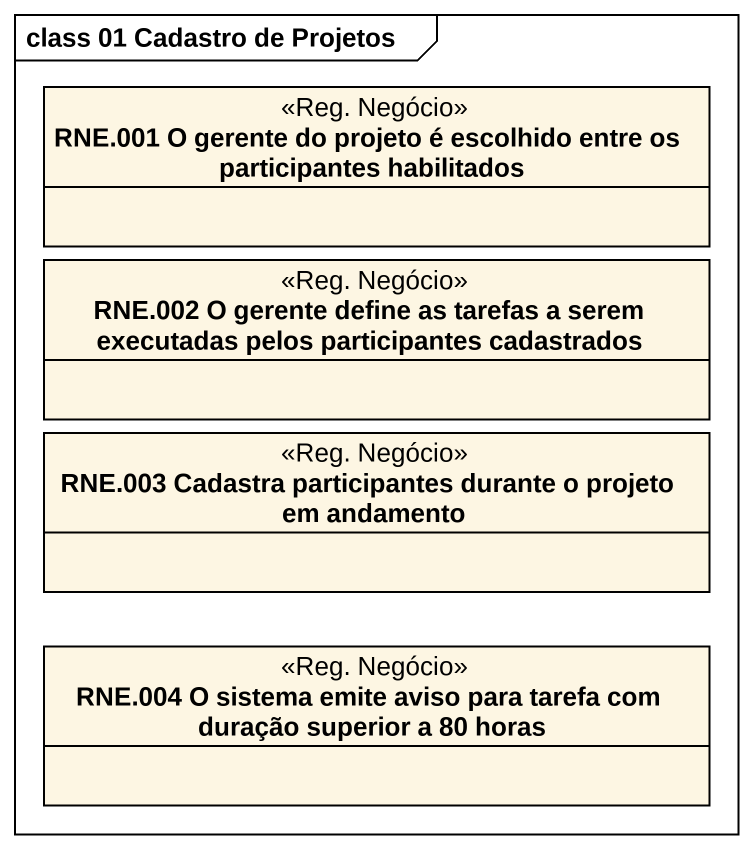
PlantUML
@startuml
mainframe class 01 Cadastro de Projetos
hide circle
hide empty members
class "RNE.001 O gerente do projeto é escolhido entre os participantes habilitados" as RNE_001_O_gerente_do <<Reg. Negócio>>
class "RNE.002 O gerente define as tarefas a serem executadas pelos participantes cadastrados" as RNE_002_O_gerente_define_as <<Reg. Negócio>>
class "RNE.003 Cadastra participantes durante o projeto em andamento" as RNE_003_Cadastra <<Reg. Negócio>>
class "RNE.004 O sistema emite aviso para tarefa com duração superior a 80 horas" as RNE_004_O_sistema_emite <<Reg. Negócio>>
@enduml
